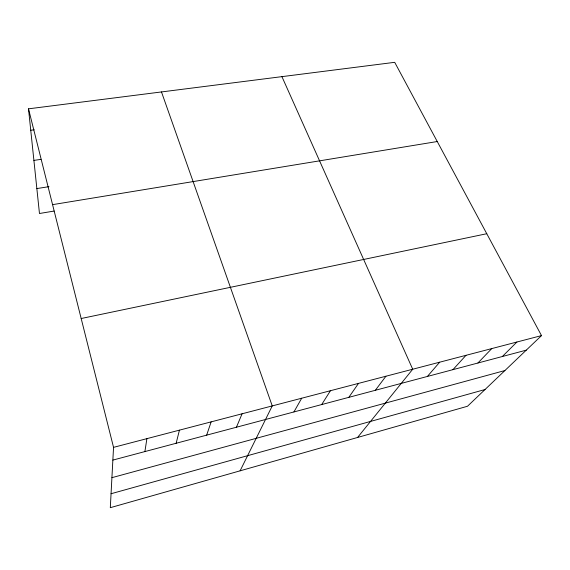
<?xml version="1.0" encoding="UTF-8"?>
<svg xmlns="http://www.w3.org/2000/svg" width="570" height="570" viewBox="0 0 570 570"><rect width="100%" height="100%" fill="white"/><g stroke="black" fill="none" stroke-linecap="round" stroke-linejoin="round"><path stroke-width="0.85" d="M28.5 108.827L113.544 447.357L110.309 507.678L467.507 406.253L541.5 335.602L394.704 62.322L28.5 108.827L39.465 213.501L54.064 211.064M144.894 451.575L146.91 438.644M176.151 443.268L179.436 430.151M206.654 435.152L211.142 421.871M236.436 427.229L242.072 413.791M240.098 470.827L272.246 405.918L161.481 91.941M293.928 411.939L301.694 398.223M321.687 404.558L330.436 390.721M348.812 397.347L358.509 383.389M375.338 390.293L385.926 376.228M357.575 437.468L412.709 369.232L281.929 76.644M427.4 376.442L439.677 362.192M452.943 369.652L466.011 355.317M477.924 363.005L491.753 348.598M502.355 356.507L516.904 342.029M111.057 493.734L485.041 389.517M111.92 477.667L504.92 370.536M112.86 460.097L526.267 350.151M113.544 447.357L541.5 335.602M81.182 318.516L486.773 233.721M52.575 204.651L437.254 141.531M36.858 188.57L48.984 186.668M33.901 160.398L40.926 159.365M30.744 130.259L34.2 129.789"/></g></svg>
